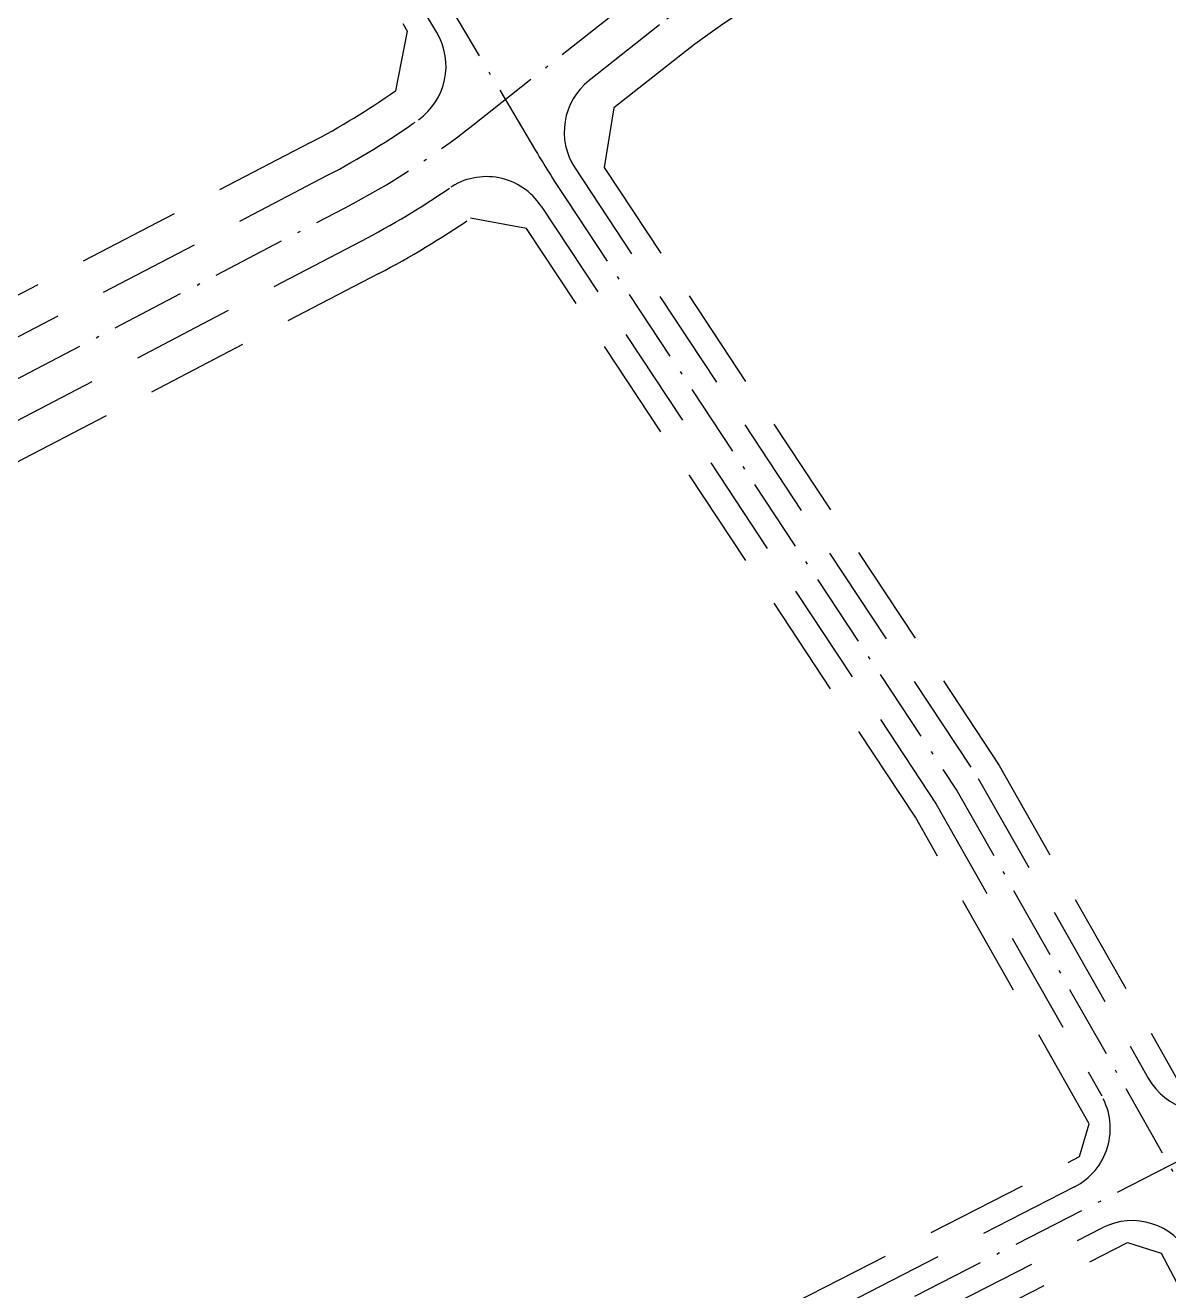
# Model space of a CAD drawing. Header units: metres. Extents: x 563124 to 573994, y 2062953 to 2068466.
# Drawn here: x 569228.2 to 569367.6, y 2065749.5 to 2065903.7 of the extents above; entities that cross this region are included whole.
import ezdxf

# ---------------------------------------------------------------- set-up
doc = ezdxf.new("R2010")
doc.units = ezdxf.units.M
doc.linetypes.add('ACAD_ISO10W100', pattern=[18.5, 12, -3, 0.5, -3])
doc.linetypes.add('HIDDEN', pattern=[0.375, 0.25, -0.125])
for name, color, linetype in [('LogDg phu', 7, 'CONTINUOUS'), ('TimDg', 222, 'CONTINUOUS'), ('ViaHeSphu', 32, 'CONTINUOUS')]:
    doc.layers.add(name, color=color, linetype=linetype)

msp = doc.modelspace()

# ---------------------------------------------------------------- linework, layer by layer
at = {"layer": 'LogDg phu', "linetype": 'HIDDEN', "ltscale": 50}
for points in [[(569187.888, 2065845.137), (569265.072, 2065885.401, 0.0340067), (569276.142, 2065892.17, 0.3910181), (569278.389, 2065902.788), (569248.023, 2065953.796), (569220.832, 2065995.981, 0.3850223), (569210.472, 2065998.773), (569127.816, 2065956.593, 0.3955307), (569124.108, 2065946.295), (569167.934, 2065844.81, 0.4146159), (569178.46, 2065840.642, 0.0179511), (569187.888, 2065845.137)], [(569368.159, 2065922.745, 0.3700741), (569357.279, 2065927.096), (569333.852, 2065919.113, 0.084944), (569305.548, 2065903.728), (569296.971, 2065896.969, 0.3900123), (569295.249, 2065886.274), (569344.411, 2065811.896), (569365.132, 2065775.358, 0.4022329), (569375.748, 2065772.189)], [(569192.05, 2065837.157), (569269.235, 2065877.421, 0.02985), (569279.924, 2065883.836, -0.4189481), (569291.116, 2065881.645), (569339.292, 2065808.759), (569359.458, 2065773.199, -0.4266655), (569356.148, 2065762.133), (569239.828, 2065702.526, -0.4336485), (569227.461, 2065706.968), (569177.846, 2065821.859, -0.4138732), (569182.01, 2065832.371, 0.018004), (569192.05, 2065837.157)], [(569239.684, 2065695.71), (569359.529, 2065757.124, -0.4100112), (569370.244, 2065753.755), (569385.291, 2065725.402, -0.1104115), (569390.028, 2065708.151), (569392.387, 2065659.103, 0.1710194), (569407.18, 2065622.787), (569434.648, 2065591.819, -0.4190907), (569433.872, 2065580.438), (569415.544, 2065564.718, -0.086546), (569387.336, 2065547.951), (569378.35, 2065544.531, -0.0395534), (569363.871, 2065540.296), (569304.576, 2065527.936, -0.3768487), (569287.348, 2065537.693), (569235.776, 2065685.963, -0.3741157), (569239.684, 2065695.71)]]:
    msp.add_lwpolyline(points, format="xyb", dxfattribs=at)
at = {"layer": 'TimDg', "linetype": 'ACAD_ISO10W100', "ltscale": 0.75}
for points in [[(569143.746, 2066144.844), (569195.667, 2066042.078, 0.0261851), (569203.47, 2066028.454), (569250.574, 2065955.376), (569290.431, 2065888.423, 0.0117733), (569294.186, 2065882.441), (569341.851, 2065810.327), (569369.353, 2065761.832), (569387.941, 2065726.808, -0.1104115), (569393.024, 2065708.295), (569395.383, 2065659.248, 0.1710194), (569409.424, 2065624.778), (569455.268, 2065573.092), (569487.481, 2065537.611, -0.1050919), (569496.694, 2065521.806), (569504.482, 2065498.172, 0.0647225), (569510.73, 2065485.157), (569522.615, 2065466.892), (569556.529, 2065426.674, -0.0487727), (569561.387, 2065419.621), (569601.852, 2065346.533)], [(568224.63, 2065550.435), (568690.681, 2065689.412), (569163.457, 2065830.394, 0.0477913), (569189.969, 2065841.147), (569267.153, 2065881.411, 0.0466729), (569282.795, 2065891.528), (569302.762, 2065907.262, -0.084944), (569332.401, 2065923.373), (569436.465, 2065958.834), (569480.105, 2065972.204, 0.0558198), (569520.953, 2065989.9), (569558.97, 2066011.684), (569577.99, 2066023.765, 0.0435113), (569593.446, 2066035.583), (569606.642, 2066047.627, -0.03515), (569617.36, 2066055.688), (569692.659, 2066104.135)], [(569484.544, 2065818.822), (569471.842, 2065811.175, -0.0582732), (569429.523, 2065791.999), (569422.456, 2065789.743, 0.0414623), (569391.853, 2065777.095), (569369.676, 2065765.695, -0.0003121), (569369.343, 2065765.524), (569217.244, 2065687.582, -0.0314349), (569182.693, 2065672.536), (568915.33, 2065575.591)]]:
    msp.add_lwpolyline(points, format="xyb", dxfattribs=at)
at = {"layer": 'ViaHeSphu', "linetype": 'HIDDEN', "ltscale": 50}
for points in [[(569245.473, 2065952.215), (569274.781, 2065902.983), (569273.333, 2065895.695, -0.0333119), (569262.991, 2065889.391), (569185.806, 2065849.127, -0.0152994), (569178.039, 2065845.372), (569171.455, 2065848.007), (569128.722, 2065946.962), (569131.193, 2065953.825), (569213.734, 2065995.947), (569218.032, 2065994.789)], [(569232.111, 2065707.549), (569238.544, 2065705.239), (569356.752, 2065765.814), (569357.942, 2065769.792), (569336.733, 2065807.19), (569289.331, 2065878.906), (569282.515, 2065880.157, -0.0299887), (569271.316, 2065873.431), (569194.132, 2065833.168, -0.0156384), (569185.176, 2065828.846), (569182.558, 2065822.297)]]:
    msp.add_lwpolyline(points, format="xyb", close=True, dxfattribs=at)
for points in [[(569369.813, 2065907.089, -0.00375), (569367.295, 2065911.616, -0.0029167), (569364.856, 2065916.141, -0.0013943), (569363.263, 2065919.159), (569356.223, 2065921.982), (569335.304, 2065914.854, 0.084944), (569308.333, 2065900.193), (569299.972, 2065893.605), (569298.802, 2065886.339), (569346.97, 2065813.465), (569368.628, 2065775.273)], [(569376.749, 2065548.737, -0.0395534), (569362.952, 2065544.701), (569299.523, 2065531.48), (569292.986, 2065535.182), (569239.514, 2065688.914), (569241.198, 2065693.116), (569362.613, 2065755.334), (569366.69, 2065754.052), (569382.641, 2065723.996, -0.1104115), (569387.031, 2065708.007), (569389.39, 2065658.959, 0.1710194), (569404.935, 2065620.796), (569431.464, 2065590.888), (569430.987, 2065583.892), (569412.614, 2065568.133, -0.086546), (569385.735, 2065552.157), (569376.749, 2065548.737)]]:
    msp.add_lwpolyline(points, format="xyb", dxfattribs=at)

doc.saveas('drawing.dxf')
